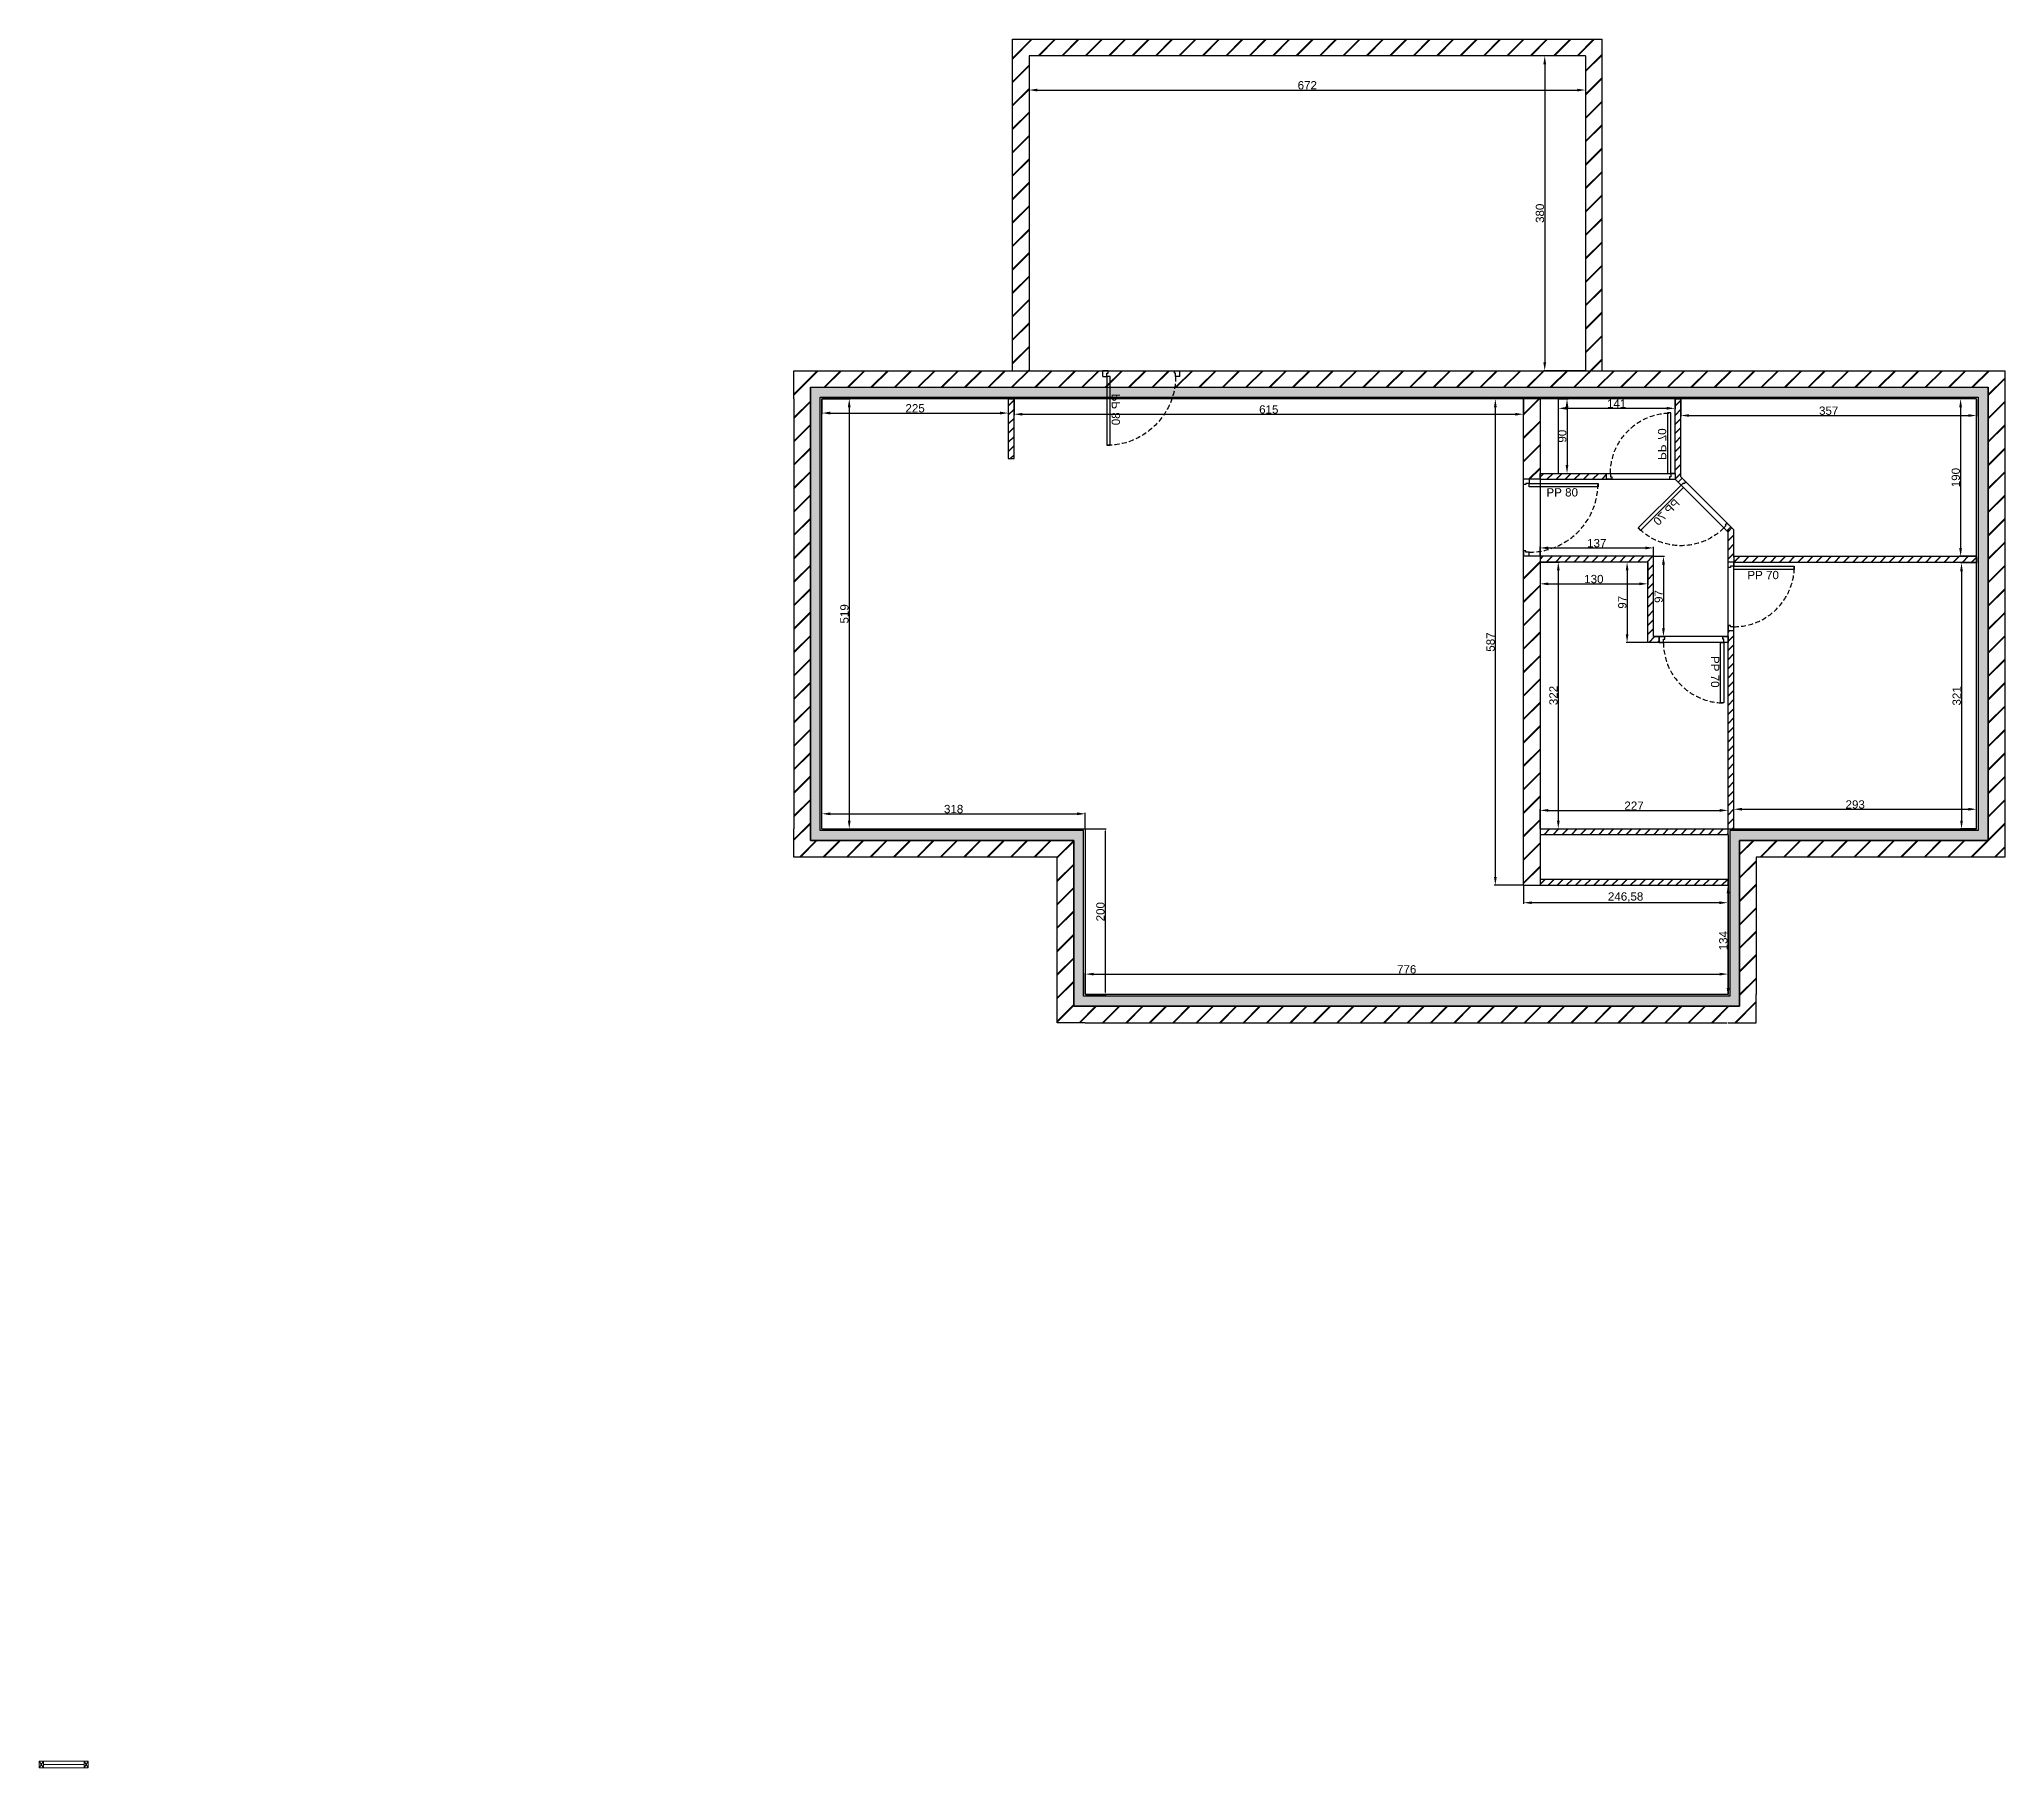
# Model space of a CAD drawing. Header units: centimetres. Extents: x 339 to 2712, y 158 to 2244.
import ezdxf

# ---------------------------------------------------------------- set-up
doc = ezdxf.new("R2010")
doc.units = ezdxf.units.CM
doc.linetypes.add('CACHEx2', pattern=[0.590551, 0.393701, -0.19685])
doc.layers.get('0').update_dxf_attribs({"color": 255})
for name, color, linetype in [('Calque1', 50, 'Continuous'), ('Calque2', 222, 'Continuous'), ('Cotes', 5, 'Continuous'), ('MenuisInt', 4, 'Continuous')]:
    doc.layers.add(name, color=color, linetype=linetype)
doc.layers.add('MenuisExt', color=140, linetype='Continuous', lineweight=18)
doc.styles.get("Standard").update_dxf_attribs({"font": 'arial.ttf'})
doc.dimstyles.new('ISO-25', dxfattribs={"dimtxt": 2.5, "dimasz": 2.5, "dimexe": 1.25, "dimexo": 0.625, "dimtad": 1, "dimtxsty": 'Standard', "dimcen": 2.5, "dimadec": 0, "dimazin": 0, "dimtfac": 1, "dimtmove": 0, "dimatfit": 3, "dimfxl": 1, "dimarcsym": 0})
pattern_1 = [(45, (-3, 3), (-5.515433, 5.515433), []), (45, (-2.6, 3), (-5.515433, 5.515433), [])]

# ---------------------------------------------------------------- blocks, each defined once
blk = doc.blocks.new('*U2')
at = {"color": 0}
for p, q in [((0, 7), (0, 0)), ((0, 7), (5, 7)), ((6.5, 0), (0, 0)), ((5, 7), (5, 3)), ((5, 3), (6.5, 3)), ((6.5, 3), (6.5, 0)), ((76.5, 3), (76.5, 0)), ((78, 3), (76.5, 3)), ((76.5, 0), (83, 0)), ((78, 7), (78, 3)), ((83, 7), (78, 7)), ((83, 7), (83, 0))]:
    blk.add_line(p, q, dxfattribs=at)
blk.add_lwpolyline([(5, 7), (5, 80), (9, 80), (9, 7)], close=True, dxfattribs=at)
at = {"color": 0, "linetype": 'CACHEx2', "ltscale": 15}
blk.add_arc((5, 7), 73, 0, 90, dxfattribs=at)
at = {"color": 0, "linetype": 'CACHEx2', "ltscale": 0.1}
blk.add_arc((5, 7), 73, 86.8589, 90, dxfattribs=at)
at = {"color": 0, "insert": (15.7, 42.4), "char_height": 10, "width": 48.444, "attachment_point": 5, "rotation": 90}
blk.add_mtext('PP 70 ', dxfattribs=at)
blk = doc.blocks.new('*U6')
at = {"color": 0}
for p, q in [((-6.5, 0), (0, 0)), ((0, -7), (0, 0)), ((-86.5, 0), (-93, 0)), ((-93, -7), (-93, 0)), ((-93, -7), (-88, -7)), ((-88, -7), (-88, -3)), ((-88, -3), (-86.5, -3)), ((-86.5, -3), (-86.5, 0)), ((-6.5, -3), (-6.5, 0)), ((-5, -3), (-6.5, -3)), ((-5, -7), (-5, -3)), ((0, -7), (-5, -7))]:
    blk.add_line(p, q, dxfattribs=at)
blk.add_lwpolyline([(-5, -7), (-5, -90), (-9, -90), (-9, -7)], close=True, dxfattribs=at)
at = {"color": 0, "linetype": 'CACHEx2', "ltscale": 15}
blk.add_arc((-5, -7), 83, 180, 270, dxfattribs=at)
at = {"color": 0, "insert": (-15.9, -46.8), "char_height": 10, "width": 52.764, "attachment_point": 5, "rotation": 270}
blk.add_mtext('PP 80 ', dxfattribs=at)
blk = doc.blocks.new('*U10')
at = {"color": 0, "linetype": 'ByBlock', "lineweight": -2}
for points in [[(-17, -8), (-22, -8), (-22, 0), (-17, 0)], [(32, 0), (-17, 0), (-17, -8), (32, -8)], [(37, -8), (32, -8), (32, 0), (37, 0)]]:
    blk.add_lwpolyline(points, close=True, dxfattribs=at)
for points in [[(-17, -8), (-22, 0)], [(-17, 0), (-22, -8)], [(37, -8), (32, 0)], [(37, 0), (32, -8)], [(-17, -4), (32, -4)]]:
    blk.add_lwpolyline(points, dxfattribs=at)
blk = doc.blocks.new('*D12')
at = {"layer": 'Cotes', "color": 0, "lineweight": -2, "transparency": 16777216}
for p, q in [((1534, 2223.4), (1534, 2181.5)), ((2206, 2223.4), (2206, 2181.5)), ((1544, 2182.8), (2196, 2182.8))]:
    blk.add_line(p, q, dxfattribs=at)
at = {"layer": 'Cotes', "color": 0, "transparency": 16777216}
for points in [[(1544, 2184.4), (1544, 2181.1), (1534, 2182.8)], [(2196, 2184.4), (2196, 2181.1), (2206, 2182.8)]]:
    blk.add_solid(points, dxfattribs=at)
at = {"layer": 'Defpoints', "color": 0, "transparency": 16777216}
for p in [(1534, 2224), (2206, 2224), (2206, 2182.8)]:
    blk.add_point(p, dxfattribs=at)
at = {"layer": 'Cotes', "color": 0, "transparency": 16777216, "insert": (1870, 2188.5), "char_height": 10, "attachment_point": 5}
blk.add_mtext('672', dxfattribs=at)
blk = doc.blocks.new('*D13')
at = {"layer": 'Cotes', "color": 0, "lineweight": -2, "transparency": 16777216}
for p, q in [((2205.4, 2224), (2155.4, 2224)), ((2156.7, 2214), (2156.7, 1854)), ((2205.4, 1844), (2155.4, 1844))]:
    blk.add_line(p, q, dxfattribs=at)
at = {"layer": 'Cotes', "color": 0, "transparency": 16777216}
for points in [[(2155, 2214), (2158.3, 2214), (2156.7, 2224)], [(2155, 1854), (2158.3, 1854), (2156.7, 1844)]]:
    blk.add_solid(points, dxfattribs=at)
at = {"layer": 'Defpoints', "color": 0, "transparency": 16777216}
for p in [(2206, 2224), (2156.7, 1844), (2206, 1844)]:
    blk.add_point(p, dxfattribs=at)
at = {"layer": 'Cotes', "color": 0, "transparency": 16777216, "insert": (2150.9, 2034), "char_height": 10, "attachment_point": 5, "rotation": 90}
blk.add_mtext('380', dxfattribs=at)
blk = doc.blocks.new('*D14')
at = {"layer": 'Cotes', "color": 0, "lineweight": -2, "transparency": 16777216}
for p, q in [((1284, 1809.4), (1284, 1791.6)), ((1509, 1809.4), (1509, 1791.6)), ((1294, 1792.9), (1499, 1792.9))]:
    blk.add_line(p, q, dxfattribs=at)
at = {"layer": 'Cotes', "color": 0, "transparency": 16777216}
for points in [[(1294, 1794.6), (1294, 1791.2), (1284, 1792.9)], [(1499, 1794.6), (1499, 1791.2), (1509, 1792.9)]]:
    blk.add_solid(points, dxfattribs=at)
at = {"layer": 'Defpoints', "color": 0, "transparency": 16777216}
for p in [(1284, 1810), (1509, 1810), (1509, 1792.9)]:
    blk.add_point(p, dxfattribs=at)
at = {"layer": 'Cotes', "color": 0, "transparency": 16777216, "insert": (1396.5, 1798.6), "char_height": 10, "attachment_point": 5}
blk.add_mtext('225', dxfattribs=at)
blk = doc.blocks.new('*D15')
at = {"layer": 'Cotes', "color": 0, "lineweight": -2, "transparency": 16777216}
for p, q in [((1516, 1809.4), (1516, 1790.2)), ((2131, 1809.4), (2131, 1790.2)), ((1526, 1791.5), (2121, 1791.5))]:
    blk.add_line(p, q, dxfattribs=at)
at = {"layer": 'Cotes', "color": 0, "transparency": 16777216}
for points in [[(1526, 1793.1), (1526, 1789.8), (1516, 1791.5)], [(2121, 1793.1), (2121, 1789.8), (2131, 1791.5)]]:
    blk.add_solid(points, dxfattribs=at)
at = {"layer": 'Defpoints', "color": 0, "transparency": 16777216}
for p in [(1516, 1810), (2131, 1810), (2131, 1791.5)]:
    blk.add_point(p, dxfattribs=at)
at = {"layer": 'Cotes', "color": 0, "transparency": 16777216, "insert": (1823.5, 1797.2), "char_height": 10, "attachment_point": 5}
blk.add_mtext('615', dxfattribs=at)
blk = doc.blocks.new('*D16')
at = {"layer": 'Cotes', "color": 0, "lineweight": -2, "transparency": 16777216}
for p, q in [((1284, 1291.6), (1284, 1310.4)), ((1294, 1309.2), (1592, 1309.2)), ((1602, 1291.6), (1602, 1310.4))]:
    blk.add_line(p, q, dxfattribs=at)
at = {"layer": 'Cotes', "color": 0, "transparency": 16777216}
for points in [[(1294, 1310.9), (1294, 1307.5), (1284, 1309.2)], [(1592, 1310.9), (1592, 1307.5), (1602, 1309.2)]]:
    blk.add_solid(points, dxfattribs=at)
at = {"layer": 'Defpoints', "color": 0, "transparency": 16777216}
for p in [(1602, 1309.2), (1284, 1291), (1602, 1291)]:
    blk.add_point(p, dxfattribs=at)
at = {"layer": 'Cotes', "color": 0, "transparency": 16777216, "insert": (1443, 1314.9), "char_height": 10, "attachment_point": 5}
blk.add_mtext('318', dxfattribs=at)
blk = doc.blocks.new('*D17')
at = {"layer": 'Cotes', "color": 0, "lineweight": -2, "transparency": 16777216}
for p, q in [((1602, 1091.6), (1602, 1116.9)), ((1612, 1115.7), (2368, 1115.7)), ((2378, 1091.6), (2378, 1116.9))]:
    blk.add_line(p, q, dxfattribs=at)
at = {"layer": 'Cotes', "color": 0, "transparency": 16777216}
for points in [[(1612, 1117.3), (1612, 1114), (1602, 1115.7)], [(2368, 1117.3), (2368, 1114), (2378, 1115.7)]]:
    blk.add_solid(points, dxfattribs=at)
at = {"layer": 'Defpoints', "color": 0, "transparency": 16777216}
for p in [(2378, 1115.7), (1602, 1091), (2378, 1091)]:
    blk.add_point(p, dxfattribs=at)
at = {"layer": 'Cotes', "color": 0, "transparency": 16777216, "insert": (1990, 1121.4), "char_height": 10, "attachment_point": 5}
blk.add_mtext('776', dxfattribs=at)
blk = doc.blocks.new('*D18')
at = {"layer": 'Cotes', "color": 0, "lineweight": -2, "transparency": 16777216}
for p, q in [((2377.4, 1223), (2376.8, 1223)), ((2378, 1099), (2378, 1213)), ((2379.4, 1089), (2376.8, 1089))]:
    blk.add_line(p, q, dxfattribs=at)
at = {"layer": 'Cotes', "color": 0, "transparency": 16777216}
for points in [[(2376.3, 1213), (2379.7, 1213), (2378, 1223)], [(2376.3, 1099), (2379.7, 1099), (2378, 1089)]]:
    blk.add_solid(points, dxfattribs=at)
at = {"layer": 'Defpoints', "color": 0, "transparency": 16777216}
for p in [(2378, 1223), (2378, 1223), (2380, 1089)]:
    blk.add_point(p, dxfattribs=at)
at = {"layer": 'Cotes', "color": 0, "transparency": 16777216, "insert": (2372.3, 1156), "char_height": 10, "attachment_point": 5, "rotation": 90}
blk.add_mtext('134', dxfattribs=at)
blk = doc.blocks.new('*D19')
at = {"layer": 'Cotes', "color": 0, "lineweight": -2, "transparency": 16777216}
for p, q in [((2131, 1222.4), (2131, 1200.6)), ((2377.6, 1219.9), (2377.6, 1200.6)), ((2367.6, 1201.9), (2141, 1201.9))]:
    blk.add_line(p, q, dxfattribs=at)
at = {"layer": 'Cotes', "color": 0, "transparency": 16777216}
for points in [[(2141, 1203.5), (2141, 1200.2), (2131, 1201.9)], [(2367.6, 1203.5), (2367.6, 1200.2), (2377.6, 1201.9)]]:
    blk.add_solid(points, dxfattribs=at)
at = {"layer": 'Defpoints', "color": 0, "transparency": 16777216}
for p in [(2131, 1223), (2377.6, 1220.5), (2131, 1201.9)]:
    blk.add_point(p, dxfattribs=at)
at = {"layer": 'Cotes', "color": 0, "transparency": 16777216, "insert": (2254.3, 1208.5), "char_height": 10, "attachment_point": 5}
blk.add_mtext('246,58', dxfattribs=at)
blk = doc.blocks.new('*D20')
at = {"layer": 'Cotes', "color": 0, "lineweight": -2, "transparency": 16777216}
for p, q in [((2130.4, 1810), (2095.8, 1810)), ((2097, 1800), (2097, 1233)), ((2130.4, 1223), (2095.8, 1223))]:
    blk.add_line(p, q, dxfattribs=at)
at = {"layer": 'Cotes', "color": 0, "transparency": 16777216}
for points in [[(2095.4, 1800), (2098.7, 1800), (2097, 1810)], [(2095.4, 1233), (2098.7, 1233), (2097, 1223)]]:
    blk.add_solid(points, dxfattribs=at)
at = {"layer": 'Defpoints', "color": 0, "transparency": 16777216}
for p in [(2131, 1810), (2097, 1223), (2131, 1223)]:
    blk.add_point(p, dxfattribs=at)
at = {"layer": 'Cotes', "color": 0, "transparency": 16777216, "insert": (2091.3, 1516.5), "char_height": 10, "attachment_point": 5, "rotation": 90}
blk.add_mtext('587', dxfattribs=at)
blk = doc.blocks.new('*D21')
at = {"layer": 'Cotes', "color": 0, "lineweight": -2, "transparency": 16777216}
for p, q in [((2151.6, 1613), (2174.3, 1613)), ((2173, 1603), (2173, 1301)), ((2151.6, 1291), (2174.3, 1291))]:
    blk.add_line(p, q, dxfattribs=at)
at = {"layer": 'Cotes', "color": 0, "transparency": 16777216}
for points in [[(2171.4, 1603), (2174.7, 1603), (2173, 1613)], [(2171.4, 1301), (2174.7, 1301), (2173, 1291)]]:
    blk.add_solid(points, dxfattribs=at)
at = {"layer": 'Defpoints', "color": 0, "transparency": 16777216}
for p in [(2151, 1613), (2151, 1291), (2173, 1291)]:
    blk.add_point(p, dxfattribs=at)
at = {"layer": 'Cotes', "color": 0, "transparency": 16777216, "insert": (2167.3, 1452), "char_height": 10, "attachment_point": 5, "rotation": 90}
blk.add_mtext('322', dxfattribs=at)
blk = doc.blocks.new('*D22')
at = {"layer": 'Cotes', "color": 0, "lineweight": -2, "transparency": 16777216}
for p, q in [((2151, 1291.6), (2151, 1314.6)), ((2161, 1313.3), (2368, 1313.3)), ((2378, 1291.6), (2378, 1314.6))]:
    blk.add_line(p, q, dxfattribs=at)
at = {"layer": 'Cotes', "color": 0, "transparency": 16777216}
for points in [[(2161, 1315), (2161, 1311.7), (2151, 1313.3)], [(2368, 1315), (2368, 1311.7), (2378, 1313.3)]]:
    blk.add_solid(points, dxfattribs=at)
at = {"layer": 'Defpoints', "color": 0, "transparency": 16777216}
for p in [(2378, 1313.3), (2151, 1291), (2378, 1291)]:
    blk.add_point(p, dxfattribs=at)
at = {"layer": 'Cotes', "color": 0, "transparency": 16777216, "insert": (2264.5, 1319), "char_height": 10, "attachment_point": 5}
blk.add_mtext('227', dxfattribs=at)
blk = doc.blocks.new('*D23')
at = {"layer": 'Cotes', "color": 0, "lineweight": -2, "transparency": 16777216}
for p, q in [((2151, 1612.4), (2151, 1585.5)), ((2281, 1612.4), (2281, 1585.5)), ((2161, 1586.8), (2271, 1586.8))]:
    blk.add_line(p, q, dxfattribs=at)
at = {"layer": 'Cotes', "color": 0, "transparency": 16777216}
for points in [[(2161, 1588.4), (2161, 1585.1), (2151, 1586.8)], [(2271, 1588.4), (2271, 1585.1), (2281, 1586.8)]]:
    blk.add_solid(points, dxfattribs=at)
at = {"layer": 'Defpoints', "color": 0, "transparency": 16777216}
for p in [(2151, 1613), (2281, 1613), (2281, 1586.8)]:
    blk.add_point(p, dxfattribs=at)
at = {"layer": 'Cotes', "color": 0, "transparency": 16777216, "insert": (2216, 1592.5), "char_height": 10, "attachment_point": 5}
blk.add_mtext('130', dxfattribs=at)
blk = doc.blocks.new('*D24')
at = {"layer": 'Cotes', "color": 0, "lineweight": -2, "transparency": 16777216}
for p, q in [((2280.4, 1613), (2254.9, 1613)), ((2256.1, 1603), (2256.1, 1526)), ((2280.4, 1516), (2254.9, 1516))]:
    blk.add_line(p, q, dxfattribs=at)
at = {"layer": 'Cotes', "color": 0, "transparency": 16777216}
for points in [[(2254.5, 1603), (2257.8, 1603), (2256.1, 1613)], [(2254.5, 1526), (2257.8, 1526), (2256.1, 1516)]]:
    blk.add_solid(points, dxfattribs=at)
at = {"layer": 'Defpoints', "color": 0, "transparency": 16777216}
for p in [(2281, 1613), (2256.1, 1516), (2281, 1516)]:
    blk.add_point(p, dxfattribs=at)
at = {"layer": 'Cotes', "color": 0, "transparency": 16777216, "insert": (2250.4, 1564.5), "char_height": 10, "attachment_point": 5, "rotation": 90}
blk.add_mtext('97', dxfattribs=at)
blk = doc.blocks.new('*D26')
at = {"layer": 'Cotes', "color": 0, "lineweight": -2, "transparency": 16777216}
for p, q in [((2677.4, 1612), (2658.6, 1612)), ((2659.9, 1602), (2659.9, 1301)), ((2677.4, 1291), (2658.6, 1291))]:
    blk.add_line(p, q, dxfattribs=at)
at = {"layer": 'Cotes', "color": 0, "transparency": 16777216}
for points in [[(2658.2, 1602), (2661.5, 1602), (2659.9, 1612)], [(2658.2, 1301), (2661.5, 1301), (2659.9, 1291)]]:
    blk.add_solid(points, dxfattribs=at)
at = {"layer": 'Defpoints', "color": 0, "transparency": 16777216}
for p in [(2678, 1612), (2659.9, 1291), (2678, 1291)]:
    blk.add_point(p, dxfattribs=at)
at = {"layer": 'Cotes', "color": 0, "transparency": 16777216, "insert": (2654.1, 1451.5), "char_height": 10, "attachment_point": 5, "rotation": 90}
blk.add_mtext('321', dxfattribs=at)
blk = doc.blocks.new('*D27')
at = {"layer": 'Cotes', "color": 0, "lineweight": -2, "transparency": 16777216}
for p, q in [((2385, 1291.6), (2385, 1315.9)), ((2395, 1314.7), (2668, 1314.7)), ((2678, 1291.6), (2678, 1315.9))]:
    blk.add_line(p, q, dxfattribs=at)
at = {"layer": 'Cotes', "color": 0, "transparency": 16777216}
for points in [[(2395, 1316.4), (2395, 1313), (2385, 1314.7)], [(2668, 1316.4), (2668, 1313), (2678, 1314.7)]]:
    blk.add_solid(points, dxfattribs=at)
at = {"layer": 'Defpoints', "color": 0, "transparency": 16777216}
for p in [(2678, 1314.7), (2385, 1291), (2678, 1291)]:
    blk.add_point(p, dxfattribs=at)
at = {"layer": 'Cotes', "color": 0, "transparency": 16777216, "insert": (2531.5, 1320.4), "char_height": 10, "attachment_point": 5}
blk.add_mtext('293', dxfattribs=at)
blk = doc.blocks.new('*D28')
at = {"layer": 'Cotes', "color": 0, "lineweight": -2, "transparency": 16777216}
for p, q in [((2321, 1809.4), (2321, 1788.7)), ((2678, 1809.4), (2678, 1788.7)), ((2331, 1789.9), (2668, 1789.9))]:
    blk.add_line(p, q, dxfattribs=at)
at = {"layer": 'Cotes', "color": 0, "transparency": 16777216}
for points in [[(2331, 1791.6), (2331, 1788.3), (2321, 1789.9)], [(2668, 1791.6), (2668, 1788.3), (2678, 1789.9)]]:
    blk.add_solid(points, dxfattribs=at)
at = {"layer": 'Defpoints', "color": 0, "transparency": 16777216}
for p in [(2321, 1810), (2678, 1810), (2678, 1789.9)]:
    blk.add_point(p, dxfattribs=at)
at = {"layer": 'Cotes', "color": 0, "transparency": 16777216, "insert": (2499.5, 1795.7), "char_height": 10, "attachment_point": 5}
blk.add_mtext('357', dxfattribs=at)
blk = doc.blocks.new('*D29')
at = {"layer": 'Cotes', "color": 0, "lineweight": -2, "transparency": 16777216}
for p, q in [((2677.4, 1810), (2657.5, 1810)), ((2658.8, 1800), (2658.8, 1630)), ((2677.4, 1620), (2657.5, 1620))]:
    blk.add_line(p, q, dxfattribs=at)
at = {"layer": 'Cotes', "color": 0, "transparency": 16777216}
for points in [[(2657.1, 1800), (2660.4, 1800), (2658.8, 1810)], [(2657.1, 1630), (2660.4, 1630), (2658.8, 1620)]]:
    blk.add_solid(points, dxfattribs=at)
at = {"layer": 'Defpoints', "color": 0, "transparency": 16777216}
for p in [(2678, 1810), (2658.8, 1620), (2678, 1620)]:
    blk.add_point(p, dxfattribs=at)
at = {"layer": 'Cotes', "color": 0, "transparency": 16777216, "insert": (2653, 1715), "char_height": 10, "attachment_point": 5, "rotation": 90}
blk.add_mtext('190', dxfattribs=at)
blk = doc.blocks.new('*D30')
at = {"layer": 'Cotes', "color": 0, "lineweight": -2, "transparency": 16777216}
for p, q in [((2173, 1809.4), (2173, 1797.4)), ((2314, 1809.4), (2314, 1797.4)), ((2183, 1798.6), (2304, 1798.6))]:
    blk.add_line(p, q, dxfattribs=at)
at = {"layer": 'Cotes', "color": 0, "transparency": 16777216}
for points in [[(2183, 1800.3), (2183, 1797), (2173, 1798.6)], [(2304, 1800.3), (2304, 1797), (2314, 1798.6)]]:
    blk.add_solid(points, dxfattribs=at)
at = {"layer": 'Defpoints', "color": 0, "transparency": 16777216}
for p in [(2173, 1810), (2314, 1810), (2314, 1798.6)]:
    blk.add_point(p, dxfattribs=at)
at = {"layer": 'Cotes', "color": 0, "transparency": 16777216, "insert": (2243.5, 1804.3), "char_height": 10, "attachment_point": 5}
blk.add_mtext('141', dxfattribs=at)
blk = doc.blocks.new('*D31')
at = {"layer": 'Cotes', "color": 0, "lineweight": -2, "transparency": 16777216}
for p, q in [((2173.6, 1810), (2184.8, 1810)), ((2183.6, 1800), (2183.6, 1730)), ((2173.6, 1720), (2184.8, 1720))]:
    blk.add_line(p, q, dxfattribs=at)
at = {"layer": 'Cotes', "color": 0, "transparency": 16777216}
for points in [[(2181.9, 1800), (2185.2, 1800), (2183.6, 1810)], [(2181.9, 1730), (2185.2, 1730), (2183.6, 1720)]]:
    blk.add_solid(points, dxfattribs=at)
at = {"layer": 'Defpoints', "color": 0, "transparency": 16777216}
for p in [(2173, 1810), (2173, 1720), (2183.6, 1720)]:
    blk.add_point(p, dxfattribs=at)
at = {"layer": 'Cotes', "color": 0, "transparency": 16777216, "insert": (2177.8, 1765), "char_height": 10, "attachment_point": 5, "rotation": 90}
blk.add_mtext('90', dxfattribs=at)
blk = doc.blocks.new('*D32')
at = {"layer": 'Cotes', "color": 0, "lineweight": -2, "transparency": 16777216}
for p, q in [((1284.6, 1810), (1318.2, 1810)), ((1317, 1800), (1317, 1301)), ((1284.6, 1291), (1318.2, 1291))]:
    blk.add_line(p, q, dxfattribs=at)
at = {"layer": 'Cotes', "color": 0, "transparency": 16777216}
for points in [[(1315.3, 1800), (1318.6, 1800), (1317, 1810)], [(1315.3, 1301), (1318.6, 1301), (1317, 1291)]]:
    blk.add_solid(points, dxfattribs=at)
at = {"layer": 'Defpoints', "color": 0, "transparency": 16777216}
for p in [(1284, 1810), (1284, 1291), (1317, 1291)]:
    blk.add_point(p, dxfattribs=at)
at = {"layer": 'Cotes', "color": 0, "transparency": 16777216, "insert": (1311.2, 1550.5), "char_height": 10, "attachment_point": 5, "rotation": 90}
blk.add_mtext('519', dxfattribs=at)
blk = doc.blocks.new('*D33')
at = {"layer": 'Cotes', "color": 0, "lineweight": -2, "transparency": 16777216}
for p, q in [((2151, 1620.6), (2151, 1631.4)), ((2161, 1630.1), (2278, 1630.1)), ((2288, 1620.6), (2288, 1631.4))]:
    blk.add_line(p, q, dxfattribs=at)
at = {"layer": 'Cotes', "color": 0, "transparency": 16777216}
for points in [[(2161, 1631.8), (2161, 1628.4), (2151, 1630.1)], [(2278, 1631.8), (2278, 1628.4), (2288, 1630.1)]]:
    blk.add_solid(points, dxfattribs=at)
at = {"layer": 'Defpoints', "color": 0, "transparency": 16777216}
for p in [(2151, 1620), (2288, 1630.1), (2288, 1620)]:
    blk.add_point(p, dxfattribs=at)
at = {"layer": 'Cotes', "color": 0, "transparency": 16777216, "insert": (2219.5, 1635.8), "char_height": 10, "attachment_point": 5}
blk.add_mtext('137', dxfattribs=at)
blk = doc.blocks.new('*D34')
at = {"layer": 'Cotes', "color": 0, "lineweight": -2, "transparency": 16777216}
for p, q in [((2288.6, 1620), (2301.2, 1620)), ((2300, 1610), (2300, 1533)), ((2288.6, 1523), (2301.2, 1523))]:
    blk.add_line(p, q, dxfattribs=at)
at = {"layer": 'Cotes', "color": 0, "transparency": 16777216}
for points in [[(2298.3, 1610), (2301.7, 1610), (2300, 1620)], [(2298.3, 1533), (2301.7, 1533), (2300, 1523)]]:
    blk.add_solid(points, dxfattribs=at)
at = {"layer": 'Defpoints', "color": 0, "transparency": 16777216}
for p in [(2288, 1620), (2288, 1523), (2300, 1523)]:
    blk.add_point(p, dxfattribs=at)
at = {"layer": 'Cotes', "color": 0, "transparency": 16777216, "insert": (2294.3, 1571.5), "char_height": 10, "attachment_point": 5, "rotation": 90}
blk.add_mtext('97', dxfattribs=at)
blk = doc.blocks.new('*D36')
at = {"layer": 'Cotes', "color": 0, "lineweight": -2, "transparency": 16777216}
for p, q in [((1602.6, 1291), (1627.3, 1291)), ((1626, 1288.5), (1626, 1093.5)), ((1602.6, 1091), (1627.3, 1091))]:
    blk.add_line(p, q, dxfattribs=at)
at = {"layer": 'Cotes', "color": 0, "transparency": 16777216}
for points in [[(1625.6, 1288.5), (1626.4, 1288.5), (1626, 1291)], [(1625.6, 1093.5), (1626.4, 1093.5), (1626, 1091)]]:
    blk.add_solid(points, dxfattribs=at)
at = {"layer": 'Defpoints', "color": 0, "transparency": 16777216}
for p in [(1602, 1291), (1602, 1091), (1626, 1091)]:
    blk.add_point(p, dxfattribs=at)
at = {"layer": 'Cotes', "color": 0, "transparency": 16777216, "insert": (1620.3, 1191), "char_height": 2.5, "width": 3.458, "attachment_point": 5, "rotation": 90}
blk.add_mtext('{\\H4x;200}', dxfattribs=at)

msp = doc.modelspace()

# ---------------------------------------------------------------- hatches: boundary and pattern name
h = msp.add_hatch()
h.set_pattern_fill('JIS_LC_20A', color=256)
h.paths.add_polyline_path([(2712, 1844), (1250, 1844), (1250, 1810), (1250, 1291), (1250, 1257), (1568, 1257), (1568, 1057), (1602, 1057), (2377, 1057), (2412, 1057), (2412, 1091), (2412, 1257), (2678, 1257), (2712, 1257), (2712, 1291), (2712, 1810)])
h.paths.add_polyline_path([(2692, 1824), (2692, 1277), (2392, 1277), (2392, 1077), (1588, 1077), (1588, 1277), (1270, 1277), (1270, 1824)], flags=16)
h.paths.add_polyline_path([(2680, 1812), (2680, 1289), (2380, 1289), (2380, 1089), (1600, 1089), (1600, 1289), (1282, 1289), (1282, 1812)], flags=0)
h.paths.add_polyline_path([(2678, 1810), (2678, 1291), (2378, 1291), (2378, 1257), (2378, 1091), (1602, 1091), (1602, 1291), (1284, 1291), (1284, 1810)], flags=0)
h.paths.add_polyline_path([(2131, 1713), (2151, 1713), (2151, 1223), (2131, 1223)], flags=0)
h.paths.add_polyline_path([(1534, 2224), (2206, 2224), (2206, 1844), (2226, 1844), (2226, 2244), (1514, 2244), (1514, 1844), (1534, 1844)])
h.paths.add_polyline_path([(2151, 1620), (2131, 1620), (2131, 1223), (2151, 1223)], flags=0)
h.paths.add_polyline_path([(2151, 1810), (2131, 1810), (2131, 1713), (2151, 1713)], flags=0)
h = msp.add_hatch()
h.set_pattern_fill('JIS_LC_20A', color=256)
h.paths.add_polyline_path([(2131, 1713), (2151, 1713), (2151, 1810), (2131, 1810)])
h.paths.add_polyline_path([(2131, 1223), (2151, 1223), (2151, 1620), (2131, 1620)])
at = {"layer": 'Calque1'}
h = msp.add_hatch(dxfattribs=at)
h.set_pattern_fill('JIS_LC_8', color=256)
h.set_pattern_definition(pattern_1)
h.paths.add_polyline_path([(1509, 1738), (1516, 1738), (1516, 1810), (1509, 1810)])
h = msp.add_hatch(dxfattribs=at)
h.set_pattern_fill('JIS_LC_8', color=256)
h.set_pattern_definition(pattern_1)
h.paths.add_polyline_path([(2151, 1720), (2151, 1713), (2231, 1713), (2231, 1720)])
h.paths.add_polyline_path([(2314, 1720), (2314, 1713), (2317.677, 1709.323), (2322.626, 1714.273), (2321, 1715.899), (2321, 1810), (2314, 1810)])
at = {"layer": 'Calque1', "true_color": 0xf1eb1f}
h = msp.add_hatch(dxfattribs=at)
h.set_pattern_fill('JIS_LC_8', color=2)
h.paths.add_polyline_path([(2385, 1651.899), (2381.323, 1655.576), (2376.374, 1650.626), (2378, 1649), (2378, 1613), (2385, 1613), (2385, 1619)])
at = {"layer": 'Calque1'}
h = msp.add_hatch(dxfattribs=at)
h.set_pattern_fill('JIS_LC_8', color=256)
h.set_pattern_definition(pattern_1)
h.paths.add_polyline_path([(2151, 1620), (2151, 1613), (2281, 1613), (2281, 1516), (2295, 1516), (2295, 1523), (2288, 1523), (2288, 1620)])
at = {"layer": 'Calque1', "true_color": 0xf1eb1f}
h = msp.add_hatch(dxfattribs=at)
h.set_pattern_fill('JIS_LC_8', color=2)
h.paths.add_polyline_path([(2678, 1620), (2385, 1620), (2385, 1619), (2385, 1613), (2678, 1613)])
h.paths.add_polyline_path([(2378, 1230), (2151, 1230), (2151, 1223), (2378, 1223)])
h.paths.add_polyline_path([(2378, 1291), (2151, 1291), (2151, 1284), (2378, 1284)])
h.paths.add_polyline_path([(2385, 1530), (2378, 1530), (2378, 1523), (2378, 1516), (2378, 1291), (2385, 1291)])
at = {"layer": 'Calque2'}
h = msp.add_hatch(dxfattribs=at)
h.set_pattern_fill('HONEY', color=256)
h.paths.add_polyline_path([(1270, 1824), (1270, 1277), (1588, 1277), (1588, 1077), (2392, 1077), (2392, 1277), (2692, 1277), (2692, 1824)])
h.paths.add_polyline_path([(2680, 1812), (2680, 1289), (2380, 1289), (2380, 1089), (1600, 1089), (1600, 1289), (1282, 1289), (1282, 1812)], flags=16)
h.paths.add_polyline_path([(2131, 1713), (2151, 1713), (2151, 1223), (2131, 1223)], flags=0)

# ---------------------------------------------------------------- linework, layer by layer
for p, q in [((1514, 1844), (1514, 2244)), ((1514, 2244), (2226, 2244)), ((2226, 1844), (2226, 2244)), ((2206, 2224), (1534, 2224)), ((1534, 2224), (1534, 1844)), ((2206, 2224), (2206, 1844)), ((1250, 1844), (2712, 1844)), ((1250, 1810), (1250, 1844)), ((2712, 1844), (2712, 1810)), ((1250, 1810), (1250, 1291)), ((1270, 1824), (2692, 1824)), ((1270, 1824), (1270, 1277)), ((2131, 1223), (2131, 1810)), ((2151, 1810), (2151, 1223)), ((2692, 1277), (2692, 1824)), ((2712, 1810), (2712, 1291)), ((2151, 1713), (2131, 1713)), ((2151, 1620), (2131, 1620)), ((1250, 1257), (1250, 1291)), ((2712, 1291), (2712, 1257)), ((1270, 1277), (1588, 1277)), ((1588, 1277), (1588, 1077)), ((2392, 1077), (2392, 1277)), ((2392, 1277), (2692, 1277)), ((1568, 1257), (1250, 1257)), ((1568, 1057), (1568, 1257)), ((2678, 1257), (2412, 1257)), ((2412, 1257), (2412, 1091)), ((2712, 1257), (2678, 1257)), ((2131, 1223), (2151, 1223)), ((1588, 1077), (2392, 1077)), ((2412, 1057), (2412, 1091)), ((1602, 1057), (1568, 1057)), ((1602, 1057), (2377, 1057)), ((2378, 1057), (2412, 1057))]:
    msp.add_line(p, q)
at = {"layer": 'Calque1'}
for p, q in [((2678, 1810), (1284, 1810)), ((1284, 1291), (1284, 1810)), ((1509, 1810), (1509, 1738)), ((1509, 1810), (1516, 1810)), ((1516, 1738), (1516, 1810)), ((2173, 1810), (2173, 1720)), ((2314, 1720), (2314, 1810)), ((2314, 1810), (2321, 1810)), ((2321, 1715.899), (2321, 1810)), ((2678, 1291), (2678, 1810)), ((1509, 1738), (1516, 1738)), ((2151, 1720), (2314, 1720)), ((2151, 1713), (2151, 1720)), ((2151, 1713), (2314, 1713)), ((2231, 1720), (2231, 1713)), ((2314, 1720), (2314, 1713)), ((2314, 1713), (2378, 1649)), ((2322.626, 1714.273), (2317.677, 1709.323)), ((2385, 1651.899), (2321, 1715.899)), ((2376.374, 1650.626), (2381.323, 1655.576)), ((2376.374, 1650.626), (2381.323, 1655.576)), ((2378, 1523), (2378, 1649)), ((2385, 1619), (2385, 1651.899)), ((2288, 1620), (2151, 1620)), ((2151, 1620), (2151, 1613)), ((2288, 1523), (2288, 1620)), ((2385, 1620), (2678, 1620)), ((2385, 1619), (2385, 1612)), ((2678, 1619), (2678, 1612)), ((2678, 1619), (2678, 1612)), ((2281, 1613), (2151, 1613)), ((2281, 1516), (2281, 1613)), ((2385, 1613), (2378, 1613)), ((2385, 1613), (2678, 1613)), ((2385, 1291), (2385, 1612)), ((2378, 1523), (2288, 1523)), ((2295, 1523), (2295, 1516)), ((2385, 1530), (2378, 1530)), ((2378, 1523), (2378, 1516)), ((2378, 1516), (2281, 1516)), ((2378, 1291), (2378, 1516)), ((1284, 1291), (1602, 1291)), ((1602, 1291), (1602, 1091)), ((2151, 1291), (2378, 1291)), ((2151, 1291), (2151, 1284)), ((2378, 1284), (2151, 1284)), ((2378, 1291), (2678, 1291)), ((2378, 1284), (2378, 1291)), ((2378, 1291), (2385, 1291)), ((2378, 1284), (2378, 1091)), ((2378, 1230), (2151, 1230)), ((2151, 1230), (2151, 1223)), ((2151, 1223), (2378, 1223)), ((2378, 1223), (2378, 1230)), ((2378, 1091), (1602, 1091))]:
    msp.add_line(p, q, dxfattribs=at)
at = {"layer": 'Calque2'}
for p, q in [((1270, 1824), (2692, 1824)), ((1270, 1277), (1270, 1824)), ((1282, 1812), (2680, 1812)), ((1282, 1289), (1282, 1812)), ((2680, 1812), (2680, 1289)), ((2692, 1824), (2692, 1277)), ((1600, 1289), (1282, 1289)), ((1600, 1089), (1600, 1289)), ((2680, 1289), (2380, 1289)), ((2380, 1289), (2380, 1089)), ((1588, 1277), (1270, 1277)), ((1588, 1077), (1588, 1277)), ((2692, 1277), (2392, 1277)), ((2392, 1277), (2392, 1077)), ((2392, 1077), (1588, 1077)), ((2380, 1089), (1600, 1089))]:
    msp.add_line(p, q, dxfattribs=at)

# ---------------------------------------------------------------- block references
at = {"layer": 'MenuisExt', "xscale": -1, "rotation": 180}
msp.add_blockref('*U10', (361.101, 157.85), dxfattribs=at)
at = {"layer": 'MenuisInt', "xscale": -1}
msp.add_blockref('*U6', (1623, 1844), dxfattribs=at)
for p, rotation in [((2314, 1713), 359.9999999999999), ((2322.626, 1714.273), 134.9999999999999)]:
    msp.add_blockref('*U2', p, dxfattribs=dict(at, rotation=rotation))
at = {"layer": 'MenuisInt'}
for name, p, rotation in [('*U6', (2131, 1713), 90), ('*U2', (2378, 1613), 270), ('*U2', (2378, 1523), 180)]:
    msp.add_blockref(name, p, dxfattribs=dict(at, rotation=rotation))

# ---------------------------------------------------------------- dimensions: what is measured, and where the dimension line sits
at = {"layer": 'Cotes'}
for base, p1, p2, picture, middle in [((2206, 2182.779), (1534, 2224), (2206, 2224), '*D12', (1870, 2188.51)), ((1509, 1792.89), (1284, 1810), (1509, 1810), '*D14', (1396.5, 1798.621)), ((2131, 1791.479), (1516, 1810), (2131, 1810), '*D15', (1823.5, 1797.21)), ((2314, 1798.626), (2173, 1810), (2314, 1810), '*D30', (2243.5, 1804.272)), ((2678, 1789.944), (2321, 1810), (2678, 1810), '*D28', (2499.5, 1795.679)), ((2288, 1630.111), (2151, 1620), (2288, 1620), '*D33', (2219.5, 1635.845)), ((2281, 1586.759), (2151, 1613), (2281, 1613), '*D23', (2216, 1592.493)), ((1602, 1309.196), (1284, 1291), (1602, 1291), '*D16', (1443, 1314.93)), ((2378, 1313.334), (2151, 1291), (2378, 1291), '*D22', (2264.5, 1318.98)), ((2678, 1314.7), (2385, 1291), (2678, 1291), '*D27', (2531.5, 1320.434)), ((2131, 1201.865), (2377.584, 1220.5), (2131, 1223), '*D19', (2254.292, 1208.499)), ((2378, 1115.657), (1602, 1091), (2378, 1091), '*D17', (1990, 1121.388))]:
    dim = msp.add_linear_dim(base=base, p1=p1, p2=p2, dimstyle='ISO-25', override={"dimtxt": 10, "dimasz": 10}, dxfattribs=at)
    dim.commit()
    dim.dimension.update_dxf_attribs({"geometry": picture, "text_midpoint": middle})
for base, p1, p2, picture, middle in [((2156.651, 1844), (2206, 2224), (2206, 1844), '*D13', (2150.917, 2034)), ((1316.95, 1291), (1284, 1810), (1284, 1291), '*D32', (1311.22, 1550.5)), ((2097.022, 1223), (2131, 1810), (2131, 1223), '*D20', (2091.291, 1516.5)), ((2183.58, 1720), (2173, 1810), (2173, 1720), '*D31', (2177.849, 1765)), ((2658.761, 1620), (2678, 1810), (2678, 1620), '*D29', (2653.031, 1715)), ((2300, 1523), (2288, 1620), (2288, 1523), '*D34', (2294.269, 1571.5)), ((2173.04, 1291), (2151, 1613), (2151, 1291), '*D21', (2167.306, 1452)), ((2256.146, 1516), (2281, 1613), (2281, 1516), '*D24', (2250.415, 1564.5)), ((2659.851, 1291), (2678, 1612), (2678, 1291), '*D26', (2654.117, 1451.5)), ((2378, 1223), (2380, 1089), (2378, 1223), '*D18', (2372.266, 1156))]:
    dim = msp.add_linear_dim(base=base, p1=p1, p2=p2, angle=90, dimstyle='ISO-25', override={"dimtxt": 10, "dimasz": 10}, dxfattribs=at)
    dim.commit()
    dim.dimension.update_dxf_attribs({"geometry": picture, "text_midpoint": middle})
dim = msp.add_linear_dim(base=(1626.033, 1091), p1=(1602, 1291), p2=(1602, 1091), angle=90, text='{\\H4x;<>}', dimstyle='ISO-25', dxfattribs=at)
dim.commit()
dim.dimension.update_dxf_attribs({"geometry": '*D36', "text_midpoint": (1626.033, 1191), "dimtype": 160})

doc.saveas('drawing.dxf')
